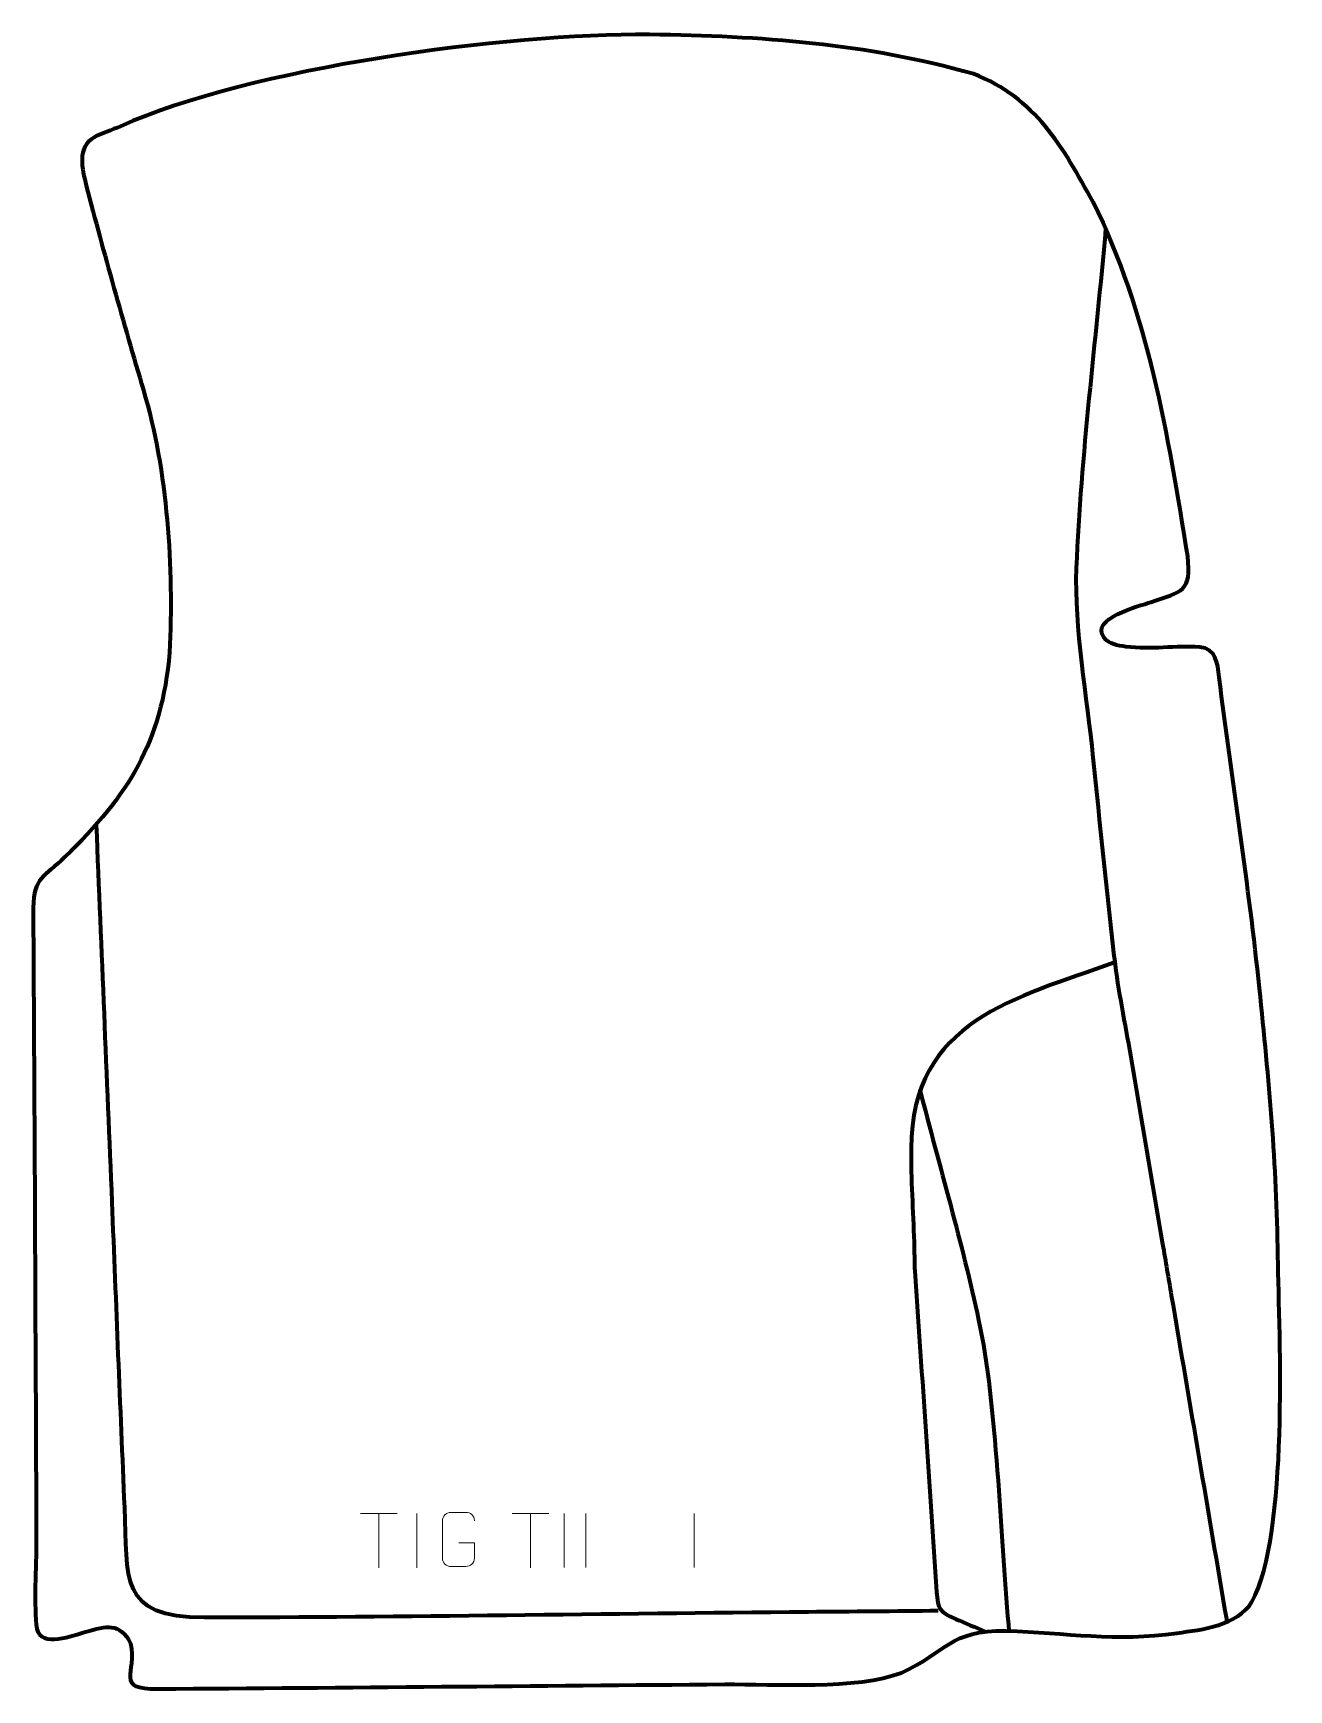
# Model space of a CAD drawing. Header units: millimetres. Extents: x -550 to 29, y 102 to 866.
import ezdxf

# ---------------------------------------------------------------- set-up
doc = ezdxf.new("R2010")
doc.units = ezdxf.units.MM
doc.header["$MEASUREMENT"] = 0
doc.layers.add('layer 2', color=7, linetype='Continuous')
doc.layers.add('layer 3', color=7, linetype='Continuous')

msp = doc.modelspace()

# ---------------------------------------------------------------- linework, layer by layer
at = {"layer": 'layer 2', "color": 142, "lineweight": 158}
for points, knots in [([(-55.2017, 775.6021), (-59.8347, 723.6908), (-66.5534, 671.1047), (-68.7852, 619.1002), (-68.7852, 619.1002), (-69.8187, 591.3238), (-63.8696, 559.7532), (-61.0455, 531.7075), (-61.0455, 531.7075), (-57.974, 501.2057), (-54.8364, 470.7271), (-51.3668, 440.2671), (-51.3668, 440.2671), (-51.3668, 440.2671), (-51.1945, 438.7693), (-51.1945, 438.7693), (-51.1945, 438.7693), (-49.5443, 424.5631), (-46.1945, 408.7118), (-43.757, 394.3909), (-43.757, 394.3909), (-38.8145, 365.3534), (-33.8721, 336.3158), (-28.9297, 307.2783), (-28.9297, 307.2783), (-27.5894, 299.4037), (-26.2491, 291.5291), (-24.9088, 283.6545), (-24.9088, 283.6545), (-16.4481, 233.9461), (-7.9874, 184.2377), (0.4735, 134.5294), (0.4735, 134.5294), (0.4735, 134.5294), (0.7248, 133.0529), (0.7248, 133.0529)], [0, 0, 0, 0, 0.1, 0.1, 0.1, 0.1, 0.2, 0.2, 0.2, 0.2, 0.3, 0.3, 0.3, 0.3, 0.4, 0.4, 0.4, 0.4, 0.5, 0.5, 0.5, 0.5, 0.6, 0.6, 0.6, 0.6, 0.7, 0.7, 0.7, 0.7, 0.8, 0.8, 0.8, 0.8, 1, 1, 1, 1]), ([(-132.4037, 138.1631), (-152.3632, 137.9911), (-172.3228, 137.8192), (-192.2823, 137.6472), (-192.2823, 137.6472), (-285.0735, 136.8477), (-378.0817, 135.1406), (-470.8349, 135.0932), (-470.8349, 135.0932), (-510.7191, 135.0787), (-506.1702, 153.2181), (-507.6213, 185.8674), (-507.6213, 185.8674), (-509.7074, 232.804), (-511.502, 279.7558), (-513.4314, 326.6993), (-513.4314, 326.6993), (-515.8283, 384.6801), (-518.2395, 442.6604), (-520.6461, 500.6409)], [0, 0, 0, 0, 0.16666667, 0.16666667, 0.16666667, 0.16666667, 0.33333333, 0.33333333, 0.33333333, 0.33333333, 0.5, 0.5, 0.5, 0.5, 0.66666667, 0.66666667, 0.66666667, 0.66666667, 1, 1, 1, 1]), ([(-51.045, 437.209), (-96.9801, 420.5824), (-144.529, 410.6953), (-144.9722, 351.3633), (-144.9722, 351.3633), (-145.0764, 337.4248), (-143.9508, 322.4311), (-143.5927, 308.2905), (-143.5927, 308.2905), (-143.4787, 303.7926), (-143.365, 299.2946), (-143.2515, 294.7967), (-143.2515, 294.7967), (-139.8408, 245.5376), (-136.488, 196.2746), (-133.172, 147.009), (-133.172, 147.009), (-132.6277, 138.9224), (-131.8207, 137.7148), (-124.3585, 134.4212), (-124.3585, 134.4212), (-119.8302, 132.4225), (-115.1432, 130.574), (-110.5686, 128.5783)], [0, 0, 0, 0, 0.14285714, 0.14285714, 0.14285714, 0.14285714, 0.28571429, 0.28571429, 0.28571429, 0.28571429, 0.42857143, 0.42857143, 0.42857143, 0.42857143, 0.57142857, 0.57142857, 0.57142857, 0.57142857, 0.71428571, 0.71428571, 0.71428571, 0.71428571, 1, 1, 1, 1]), ([(-140.9364, 378.6694), (-131.9448, 343.6653), (-121.3261, 307.4919), (-113.773, 272.3186), (-113.773, 272.3186), (-105.3776, 233.2237), (-103.8751, 173.3893), (-100.062, 131.9584), (-100.062, 131.9584), (-100.062, 131.9584), (-99.7873, 128.9741), (-99.7873, 128.9741)], [0, 0, 0, 0, 0.25, 0.25, 0.25, 0.25, 0.5, 0.5, 0.5, 0.5, 1, 1, 1, 1])]:
    msp.add_open_spline(points, degree=3, knots=knots, dxfattribs=at)
at = {"layer": 'layer 2', "color": 250, "lineweight": 9}
msp.add_open_spline([(-353.4632, 169.6426), (-353.4632, 169.6426), (-346.2951, 169.6426), (-346.2951, 169.6426), (-346.2951, 169.6426), (-346.2951, 169.6426), (-346.2951, 162.4745), (-346.2951, 162.4745), (-346.2951, 162.4745), (-346.4348, 160.1511), (-348.112, 158.6715), (-350.2598, 158.6607), (-350.2598, 158.6607), (-352.5916, 158.6611), (-354.9236, 158.6611), (-357.2551, 158.6607), (-357.2551, 158.6607), (-359.18, 158.5553), (-361.1522, 160.4398), (-361.141, 162.4571), (-361.141, 162.4571), (-361.1406, 168.2272), (-361.1406, 173.9969), (-361.141, 179.7662), (-361.141, 179.7662), (-361.1368, 181.9043), (-359.39, 183.6235), (-357.2377, 183.6101), (-357.2377, 183.6101), (-354.912, 183.6101), (-352.5859, 183.6101), (-350.2598, 183.6101), (-350.2598, 183.6101), (-348.3131, 183.6455), (-346.3217, 182.154), (-346.2951, 179.7163)], degree=3, knots=[0, 0, 0, 0, 0.1, 0.1, 0.1, 0.1, 0.2, 0.2, 0.2, 0.2, 0.3, 0.3, 0.3, 0.3, 0.4, 0.4, 0.4, 0.4, 0.5, 0.5, 0.5, 0.5, 0.6, 0.6, 0.6, 0.6, 0.7, 0.7, 0.7, 0.7, 0.8, 0.8, 0.8, 0.8, 1, 1, 1, 1], dxfattribs=at)
for points in [[(-398.9619, 183.0326), (-398.9619, 183.0326), (-381.9747, 183.0326), (-381.9747, 183.0326)], [(-390.4681, 158.1026), (-390.4681, 158.1026), (-390.4681, 183.0561), (-390.4681, 183.0561)], [(-372.8294, 183.0664), (-372.8294, 183.0664), (-372.8294, 158.0923), (-372.8294, 158.0923)], [(-328.9619, 183.0326), (-328.9619, 183.0326), (-311.9747, 183.0326), (-311.9747, 183.0326)], [(-320.4681, 158.1026), (-320.4681, 158.1026), (-320.4681, 183.0561), (-320.4681, 183.0561)], [(-304.955, 183.1222), (-304.955, 183.1222), (-304.955, 158.1481), (-304.955, 158.1481)], [(-294.955, 183.1222), (-294.955, 183.1222), (-294.955, 158.1481), (-294.955, 158.1481)], [(-244.955, 183.1222), (-244.955, 183.1222), (-244.955, 158.1481), (-244.955, 158.1481)]]:
    msp.add_open_spline(points, degree=3, dxfattribs=at)
at = {"layer": 'layer 3', "color": 242, "lineweight": 158}
msp.add_open_spline([(-509.6784, 822.7943), (-449.5898, 849.7441), (-332.3717, 865.7963), (-265.6183, 865.1413), (-265.6183, 865.1413), (-214.0147, 864.3582), (-166.0422, 861.0847), (-116.2002, 846.9856), (-116.2002, 846.9856), (-87.465, 835.916), (-75.0564, 813.4673), (-60.9811, 787.8389), (-60.9811, 787.8389), (-35.5284, 737.0854), (-26.2652, 680.1042), (-17.3714, 624.5136), (-17.3714, 624.5136), (-15.5543, 608.1839), (-19.6269, 608.373), (-34.432, 603.382), (-34.432, 603.382), (-39.8354, 601.5604), (-62.7725, 595.9286), (-55.8246, 586.8984), (-55.8246, 586.8984), (-53.4924, 583.8672), (-49.89, 583.431), (-45.8212, 582.809), (-45.8212, 582.809), (-34.0884, 581.2548), (-22.9833, 583.5649), (-11.7712, 582.6092), (-11.7712, 582.6092), (-4.1866, 581.9627), (-3.6784, 575.4613), (-2.8544, 568.7955), (-2.8544, 568.7955), (3.0614, 520.9468), (10.8122, 473.1821), (15.7391, 425.316), (15.7391, 425.316), (20.1095, 383.2297), (23.8288, 344.2906), (24.2279, 301.834), (24.2279, 301.834), (24.9726, 263.915), (29.3024, 173.7807), (12.2954, 142.3767), (12.2954, 142.3767), (5.5252, 131.2775), (-10.4923, 129.6647), (-22.3025, 127.9501), (-22.3025, 127.9501), (-50.2768, 123.8889), (-73.612, 128.0794), (-101.0801, 129.0209), (-101.0801, 129.0209), (-127.4037, 129.2794), (-128.3898, 119.2581), (-149.3623, 109.686), (-149.3623, 109.686), (-169.781, 101.7603), (-207.9278, 104.5018), (-230.8467, 104.334), (-230.8467, 104.334), (-317.9805, 103.695), (-405.1369, 102.7715), (-492.2653, 102.2338), (-492.2653, 102.2338), (-512.744, 102.1075), (-501.8387, 109.4388), (-504.9474, 123.2127), (-504.9474, 123.2127), (-509.9563, 133.0698), (-516.1054, 131.2707), (-525.6494, 128.4941), (-525.6494, 128.4941), (-531.1503, 126.8938), (-546.3293, 121.0131), (-548.1396, 129.9615), (-548.1396, 129.9615), (-549.7455, 139.6757), (-548.3924, 159.3226), (-548.437, 170.3428), (-548.437, 170.3428), (-548.8336, 267.7243), (-549.2696, 365.0957), (-549.8806, 462.4762), (-549.8806, 462.4762), (-549.4493, 476.6431), (-545.004, 476.5772), (-535.1963, 485.8681), (-535.1963, 485.8681), (-505.7795, 514.399), (-490.6758, 538.4618), (-486.9604, 580.1438), (-486.9604, 580.1438), (-484.9716, 618.9648), (-487.924, 663.8277), (-499.0085, 701.1449), (-499.0085, 701.1449), (-508.2012, 732.1405), (-517.282, 764.2668), (-525.379, 795.5547), (-525.379, 795.5547), (-527.2874, 802.9292), (-529.8395, 813.3027), (-521.7649, 817.7046), (-521.7649, 817.7046), (-518.5234, 819.4717), (-513.2811, 821.2354), (-509.6784, 822.7943)], degree=3, knots=[0, 0, 0, 0, 0.03448276, 0.03448276, 0.03448276, 0.03448276, 0.06896552, 0.06896552, 0.06896552, 0.06896552, 0.10344828, 0.10344828, 0.10344828, 0.10344828, 0.13793103, 0.13793103, 0.13793103, 0.13793103, 0.17241379, 0.17241379, 0.17241379, 0.17241379, 0.20689655, 0.20689655, 0.20689655, 0.20689655, 0.24137931, 0.24137931, 0.24137931, 0.24137931, 0.27586207, 0.27586207, 0.27586207, 0.27586207, 0.31034483, 0.31034483, 0.31034483, 0.31034483, 0.34482759, 0.34482759, 0.34482759, 0.34482759, 0.37931034, 0.37931034, 0.37931034, 0.37931034, 0.4137931, 0.4137931, 0.4137931, 0.4137931, 0.44827586, 0.44827586, 0.44827586, 0.44827586, 0.48275862, 0.48275862, 0.48275862, 0.48275862, 0.51724138, 0.51724138, 0.51724138, 0.51724138, 0.55172414, 0.55172414, 0.55172414, 0.55172414, 0.5862069, 0.5862069, 0.5862069, 0.5862069, 0.62068966, 0.62068966, 0.62068966, 0.62068966, 0.65517241, 0.65517241, 0.65517241, 0.65517241, 0.68965517, 0.68965517, 0.68965517, 0.68965517, 0.72413793, 0.72413793, 0.72413793, 0.72413793, 0.75862069, 0.75862069, 0.75862069, 0.75862069, 0.79310345, 0.79310345, 0.79310345, 0.79310345, 0.82758621, 0.82758621, 0.82758621, 0.82758621, 0.86206897, 0.86206897, 0.86206897, 0.86206897, 0.89655172, 0.89655172, 0.89655172, 0.89655172, 0.93103448, 0.93103448, 0.93103448, 0.93103448, 1, 1, 1, 1], dxfattribs=at)

doc.saveas('drawing.dxf')
